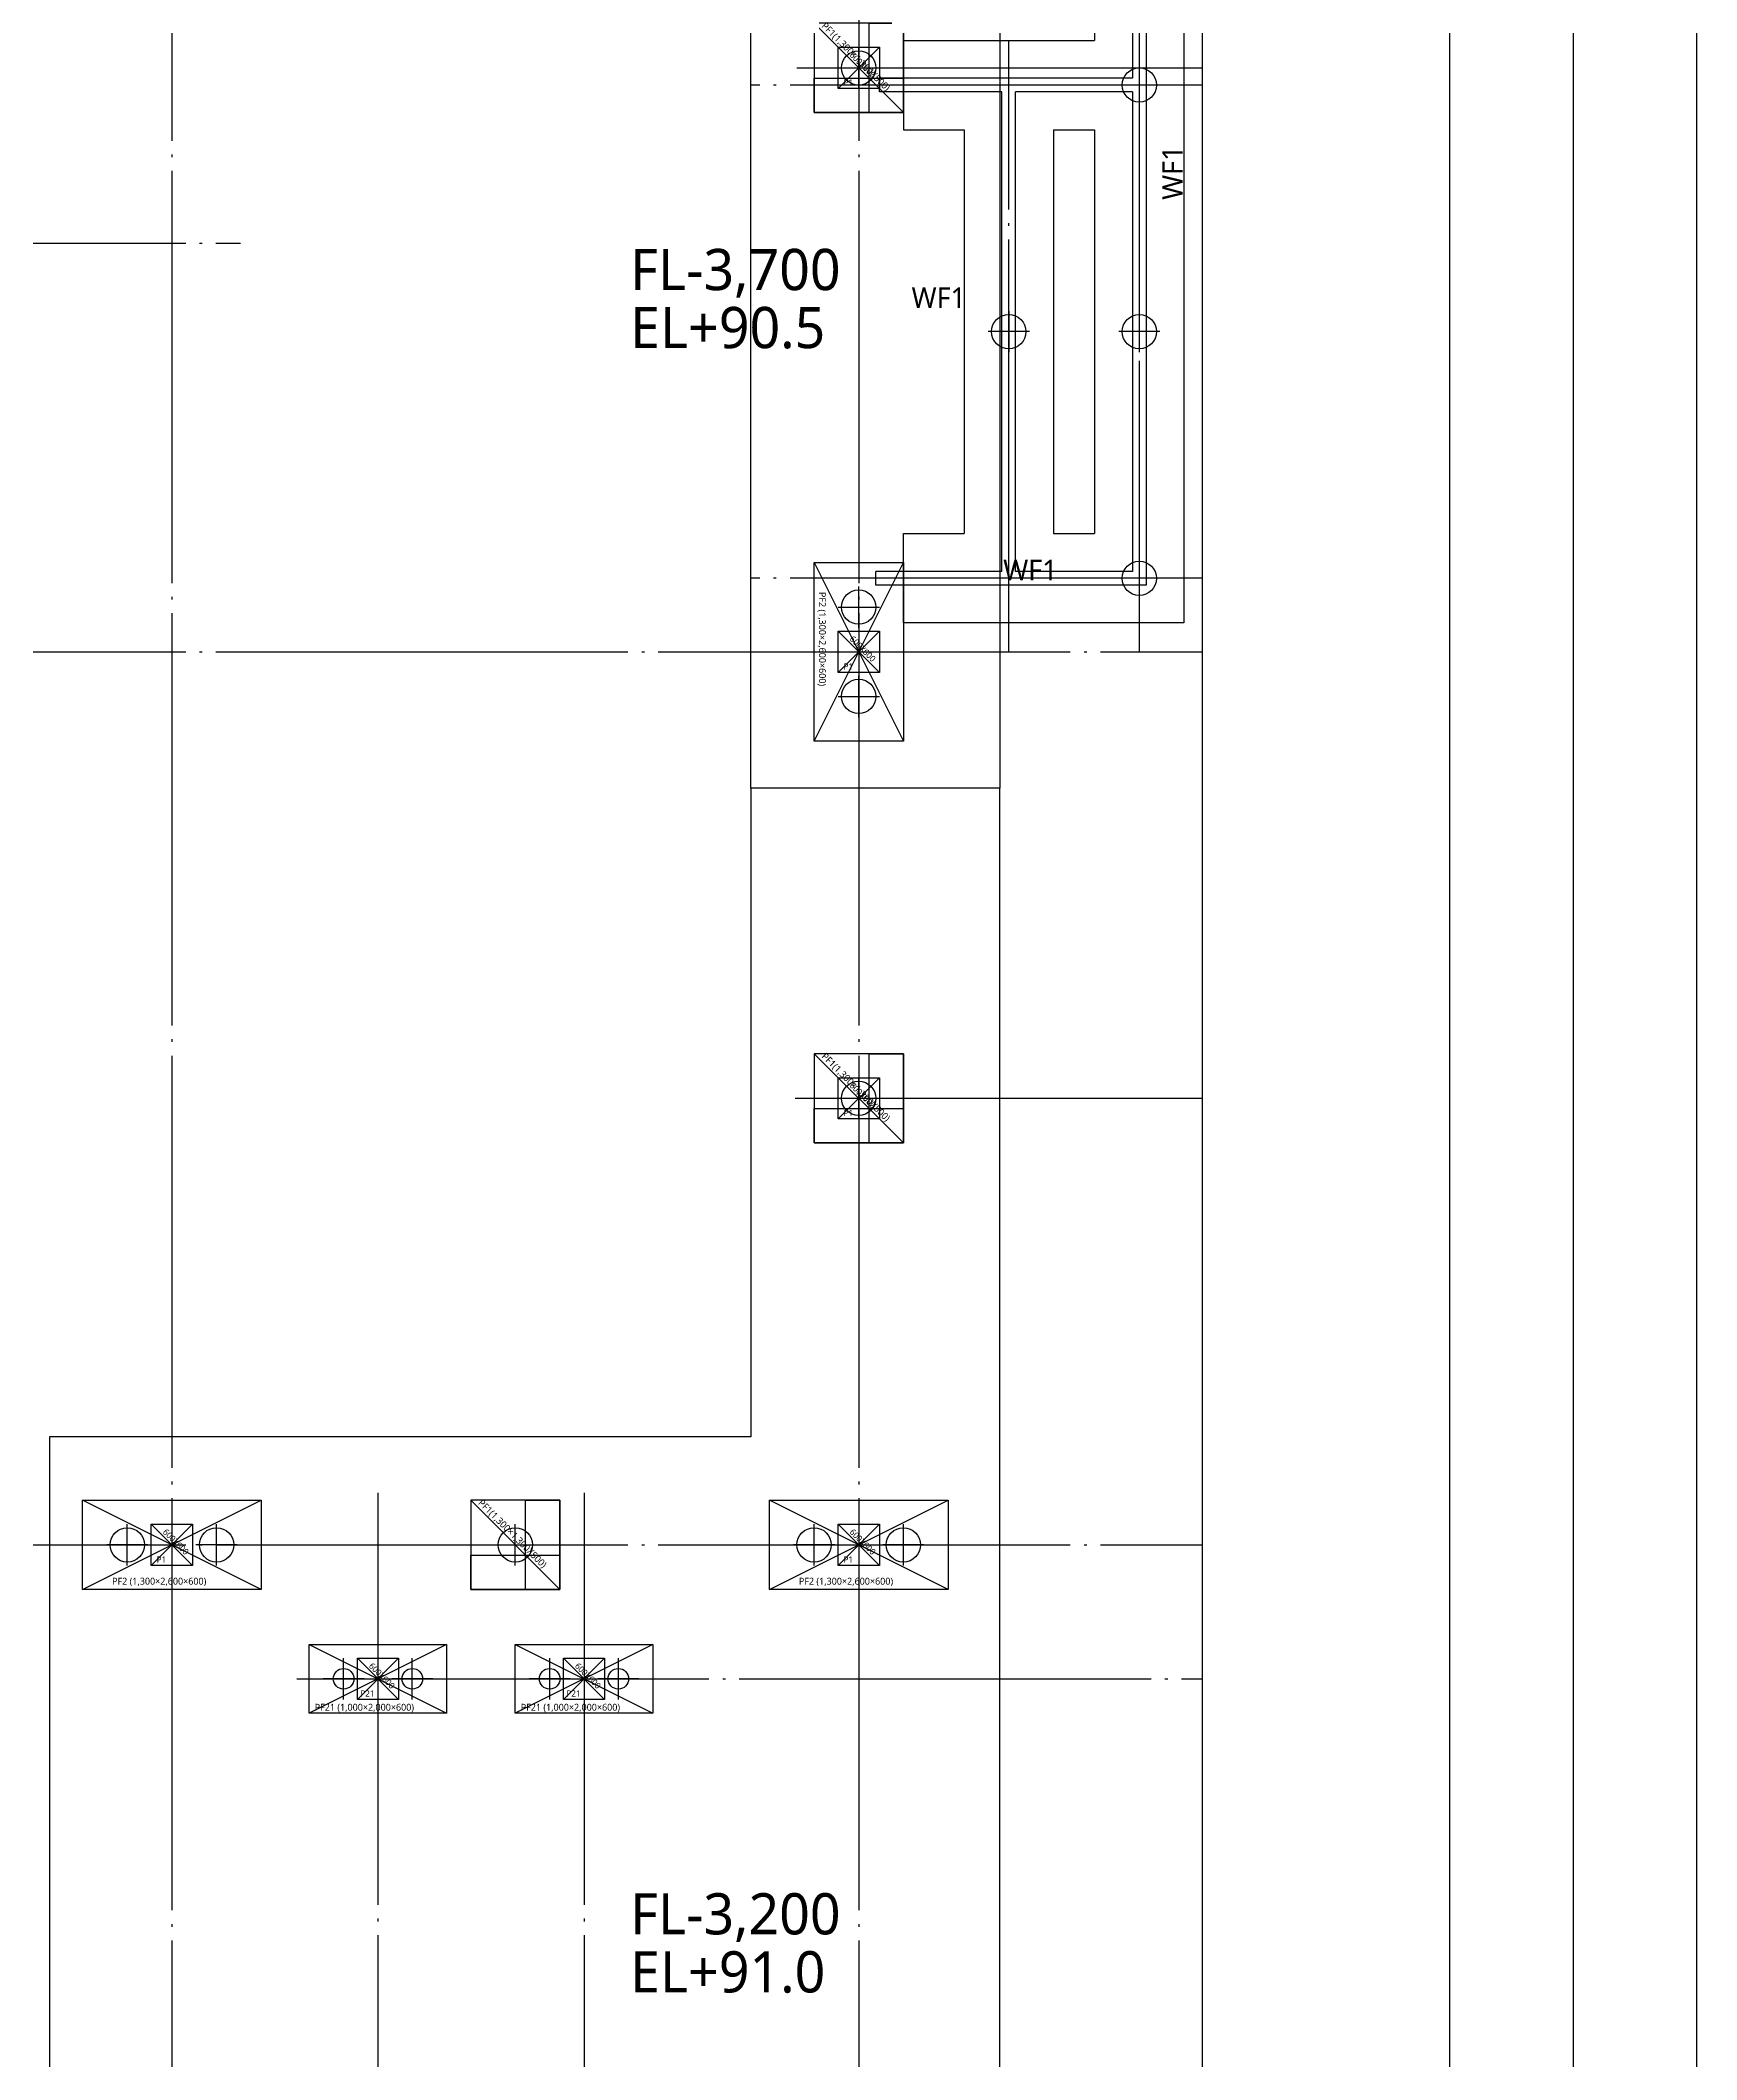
# Model space of a CAD drawing. Header units: millimetres. Extents: x -734060 to 504600, y -7739 to 118800.
# Drawn here: x -404016 to -379900, y 35407 to 64800 of the extents above; entities that cross this region are included whole.
import ezdxf
from ezdxf.enums import TextEntityAlignment as Align
from ezdxf.lldxf.tags import DXFTag

# ---------------------------------------------------------------- set-up
doc = ezdxf.new("R2010")
doc.units = ezdxf.units.MM
doc.header["$LTSCALE"] = 200
doc.linetypes.add('CEN-GAUN', pattern=[32.2, 30, -1, 0.2, -1])
doc.linetypes.add('H3', pattern=[3, 2, -1])
doc.layers.get('DEFPOINTS').update_dxf_attribs({"color": 137})
for name, color, linetype in [('0-PIPE', 7, 'Continuous'), ('0-기초', 4, 'H3'), ('CEN', 1, 'CEN-GAUN'), ('CEN2', 1, 'CEN-GAUN'), ('HAT-INS', 250, 'Continuous'), ('S-COL', 2, 'Continuous')]:
    doc.layers.add(name, color=color, linetype=linetype)
doc.styles.add('스타일1', font='malgun.ttf')
doc.styles.add('울릉도L', font='malgun.ttf')
tags = doc.linetypes.add('DH-HID2', pattern=[1.2, 0.8, -0.4]).pattern_tags.tags
tags[6:7] = [DXFTag(74, 4), DXFTag(75, 0), DXFTag(340, '0'), DXFTag(46, 1.0), DXFTag(50, 0.0), DXFTag(44, 0.0), DXFTag(45, 0.0)]
tags[4:5] = [DXFTag(74, 4), DXFTag(75, 0), DXFTag(340, '0'), DXFTag(46, 1.0), DXFTag(50, 0.0), DXFTag(44, 0.0), DXFTag(45, 0.0)]

# ---------------------------------------------------------------- blocks, each defined once
blk = doc.blocks.new('X-CEN')
at = {"layer": 'CEN'}
for p, q in [((61000, 9200), (61000, -53000)), ((71000, 9200), (71000, -53000)), ((70101, -21500), (76000, -21500)), ((-9200, -24050), (62000, -24050)), ((-9200, -30000), (76000, -30000)), ((70075, -36500), (76000, -36500)), ((64000, -42241), (64000, -73656)), ((67000, -42241), (67000, -73656)), ((-9200, -43000), (76000, -43000)), ((62819, -44950), (76000, -44950))]:
    blk.add_line(p, q, dxfattribs=at)
blk = doc.blocks.new('SS-P1')
at = {"layer": 'DEFPOINTS'}
for p, q in [((-300, 300), (300, -300)), ((-300, -300), (300, 300))]:
    blk.add_line(p, q, dxfattribs=at)
at = {"layer": 'S-COL'}
blk.add_lwpolyline([(-300, 300), (300, 300), (300, -300), (-300, -300)], close=True, dxfattribs=at)
at = {"layer": 'DEFPOINTS', "style": '스타일1'}
blk.add_text('600X600', height=90, rotation=315, dxfattribs=at).set_placement((58, 44), align=Align.MIDDLE_CENTER)
blk.add_text('P1', height=90, dxfattribs=at).set_placement((-153, -214), align=Align.MIDDLE_CENTER)
blk = doc.blocks.new('SS-P21')
at = {"layer": 'DEFPOINTS'}
for p, q in [((-300, 300), (300, -300)), ((-300, -300), (300, 300))]:
    blk.add_line(p, q, dxfattribs=at)
at = {"layer": 'S-COL'}
blk.add_lwpolyline([(-300, 300), (300, 300), (300, -300), (-300, -300)], close=True, dxfattribs=at)
at = {"layer": 'DEFPOINTS', "style": '스타일1'}
blk.add_text('600X600', height=90, rotation=315, dxfattribs=at).set_placement((58, 44), align=Align.MIDDLE_CENTER)
blk.add_text('P21', height=90, dxfattribs=at).set_placement((-153, -214), align=Align.MIDDLE_CENTER)
blk = doc.blocks.new('X-S-PD')
at = {"layer": 'S-COL'}
for name, p in [('SS-P1', (71000, -21500)), ('SS-P1', (71000, -30000)), ('SS-P1', (71000, -36500)), ('SS-P1', (61000, -43000)), ('SS-P1', (71000, -43000)), ('SS-P21', (64000, -44950)), ('SS-P21', (67000, -44950))]:
    blk.add_blockref(name, p, dxfattribs=at)
blk = doc.blocks.new('파일')
at = {"layer": '0-PIPE', "color": 7, "linetype": 'Continuous'}
for p, q in [((0, -300), (0, 300)), ((-300, 0), (300, 0))]:
    blk.add_line(p, q, dxfattribs=at)
at = {"layer": '0-PIPE', "color": 3, "linetype": 'Continuous'}
blk.add_circle((0, 0), 250, dxfattribs=at)
blk = doc.blocks.new('SS-PF1')
at = {"layer": '0-기초', "color": 4, "linetype": 'DH-HID2', "ltscale": 2}
blk.add_lwpolyline([(-650, 650), (-650, -650), (650, -650), (650, 650)], close=True, dxfattribs=at)
at = {"layer": 'DEFPOINTS'}
blk.add_line((-650, 650), (650, -650), dxfattribs=at)
for points in [[(650, 650), (650, -650), (150, -650), (150, 650), (650, 650)], [(650, -650), (-650, -650), (-650, -150), (650, -150), (650, -650)]]:
    blk.add_lwpolyline(points, dxfattribs=at)
at = {"layer": '0-기초'}
blk.add_blockref('파일', (0, 0), dxfattribs=at)
at = {"layer": 'DEFPOINTS', "style": '울릉도L'}
blk.add_text('PF1(1,300×1,300X500)', height=100, rotation=315, dxfattribs=at).set_placement((-514, 637), align=Align.MIDDLE_LEFT)
blk = doc.blocks.new('SS-PF2')
at = {"layer": '0-기초', "color": 4, "linetype": 'DH-HID2', "ltscale": 2}
blk.add_lwpolyline([(650, -1300), (-650, -1300), (-650, 1300), (650, 1300)], close=True, dxfattribs=at)
at = {"layer": 'DEFPOINTS'}
for p, q in [((-650, 1300), (650, -1300)), ((-650, -1300), (650, 1300))]:
    blk.add_line(p, q, dxfattribs=at)
at = {"layer": '0-기초'}
for p in [(0, 650), (0, -650)]:
    blk.add_blockref('파일', p, dxfattribs=at)
at = {"layer": 'DEFPOINTS', "style": '울릉도L'}
blk.add_text('PF2 (1,300×2,600×600)', height=100, rotation=270, dxfattribs=at).set_placement((-529, 871), align=Align.MIDDLE_LEFT)
blk = doc.blocks.new('SS-PF21')
at = {"layer": '0-PIPE', "color": 7, "linetype": 'Continuous'}
for p, q in [((0, 800), (0, 200)), ((300, 500), (-300, 500)), ((0, -200), (0, -800)), ((300, -500), (-300, -500))]:
    blk.add_line(p, q, dxfattribs=at)
at = {"layer": '0-PIPE', "color": 3, "linetype": 'Continuous'}
for centre in [(0, 500), (0, -500)]:
    blk.add_circle(centre, 150, dxfattribs=at)
at = {"layer": '0-기초', "color": 4, "linetype": 'DH-HID2', "ltscale": 2}
blk.add_lwpolyline([(500, -1000), (-500, -1000), (-500, 1000), (500, 1000)], close=True, dxfattribs=at)
at = {"layer": 'DEFPOINTS'}
for p, q in [((-500, 1000), (500, -1000)), ((-500, -1000), (500, 1000))]:
    blk.add_line(p, q, dxfattribs=at)
at = {"layer": 'DEFPOINTS', "style": '울릉도L'}
blk.add_text('PF21 (1,000×2,000×600)', height=100, rotation=90, dxfattribs=at).set_placement((414, -921), align=Align.MIDDLE_LEFT)
blk = doc.blocks.new('X-B1F-FD')
at = {"layer": '0-기초', "color": 4, "linetype": 'DH-HID2', "ltscale": 3}
for p, q in [((74435, -18550), (74435, -21100)), ((71650, -21100), (74435, -21100)), ((71650, -22400), (72535, -22400)), ((72535, -22400), (72535, -28280)), ((73835, -22400), (73835, -28280)), ((73835, -22400), (74435, -22400)), ((74435, -22400), (74435, -28280)), ((71650, -28280), (72535, -28280)), ((73835, -28280), (74435, -28280))]:
    blk.add_line(p, q, dxfattribs=at)
for points in [[(71650, -12885), (75735, -12885), (75735, -29580), (71650, -29580)], [(71650, -21100), (71650, -22400)], [(71650, -29580), (71650, -28280)]]:
    blk.add_lwpolyline(points, dxfattribs=at)
at = {"layer": '0-기초', "rotation": 180}
for p in [(75085, -21750), (73185, -25340), (75085, -25340), (75085, -28930)]:
    blk.add_blockref('파일', p, dxfattribs=at)
at = {"layer": 'S-COL'}
for name, p in [('SS-PF1', (71000, -21500)), ('SS-PF2', (71000, -30000)), ('SS-PF1', (71000, -36500)), ('SS-PF1', (66000, -43000))]:
    blk.add_blockref(name, p, dxfattribs=at)
for name, p, rotation in [('SS-PF2', (61000, -43000), 90), ('SS-PF2', (71000, -43000), 90), ('SS-PF21', (64000, -44950), 270), ('SS-PF21', (67000, -44950), 270)]:
    blk.add_blockref(name, p, dxfattribs=dict(at, rotation=rotation))
at = {"layer": 'DEFPOINTS', "style": '울릉도L'}
blk.add_text('WF1', height=300, rotation=90, dxfattribs=at).set_placement((75569, -23026), align=Align.MIDDLE_CENTER)
for p in [(72165, -24847), (73499, -28811)]:
    blk.add_text('WF1', height=300, dxfattribs=at).set_placement(p, align=Align.MIDDLE_CENTER)
blk = doc.blocks.new('X-RC-B1F')
at = {"layer": 'CEN2'}
for p, q in [((75085, -12885), (75085, -30000)), ((73185, -30000), (73185, -21100)), ((76000, -21750), (69428, -21750)), ((76000, -28930), (69428, -28930))]:
    blk.add_line(p, q, dxfattribs=at)
at = {"layer": 'S-COL'}
for p, q in [((75185, -13435), (75185, -29030)), ((74985, -18000), (74985, -21650)), ((74985, -21650), (71300, -21650)), ((71300, -21850), (71300, -21650)), ((73085, -21850), (71300, -21850)), ((73085, -28830), (73085, -21850)), ((74985, -21850), (73285, -21850)), ((73285, -28830), (73285, -21850)), ((74985, -21850), (74985, -28830)), ((73085, -28830), (71250, -28830)), ((71250, -29030), (71250, -28830)), ((75185, -29030), (71250, -29030)), ((74985, -28830), (73285, -28830))]:
    blk.add_line(p, q, dxfattribs=at)

msp = doc.modelspace()

# ---------------------------------------------------------------- linework, layer by layer
at = {"layer": 'DEFPOINTS'}
for points in [[(-379900, 25700), (-479500, 25700), (-479500, 102300), (-379900, 102300)], [(-381700, 27500), (-477700, 27500), (-477700, 100500), (-381700, 100500)], [(-383500, 29300), (-475900, 29300), (-475900, 98700), (-383500, 98700)], [(-387100, 32900), (-472300, 32900), (-472300, 95100), (-387100, 95100)], [(-393672.208, 70721.051), (-390046.127, 70721.051), (-390046.127, 53914.364), (-393672.208, 53914.364)], [(-393672.208, 53914.364), (-393672.208, 44471.745), (-403881.005, 44471.745), (-403881.005, 22525.565), (-390046.127, 22525.565), (-390046.127, 53914.364)]]:
    msp.add_lwpolyline(points, close=True, dxfattribs=at)

# ---------------------------------------------------------------- block references
msp.add_blockref('X-S-PD', (-463100, 85900))
at = {"layer": 'HAT-INS'}
msp.add_blockref('X-CEN', (-463100, 85900), dxfattribs=at)
at = {"layer": 'S-COL'}
for name in ['X-B1F-FD', 'X-RC-B1F']:
    msp.add_blockref(name, (-463100, 85900), dxfattribs=at)

# ---------------------------------------------------------------- texts
at = {"layer": 'DEFPOINTS', "style": '울릉도L'}
for s, p in [('FL-3,700', (-395428.085, 61464.685)), ('EL+90.5', (-395428.085, 60619.889)), ('FL-3,200', (-395428.085, 37529.241)), ('EL+91.0', (-395428.085, 36684.445))]:
    msp.add_text(s, height=600, dxfattribs=at).set_placement(p, align=Align.MIDDLE_LEFT)

doc.saveas('drawing.dxf')
